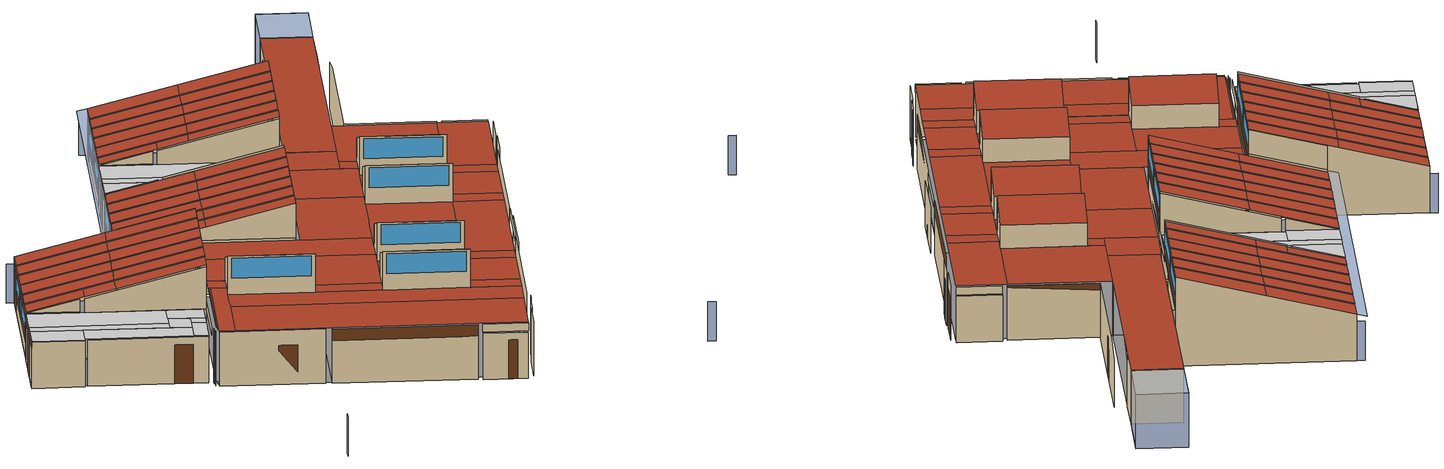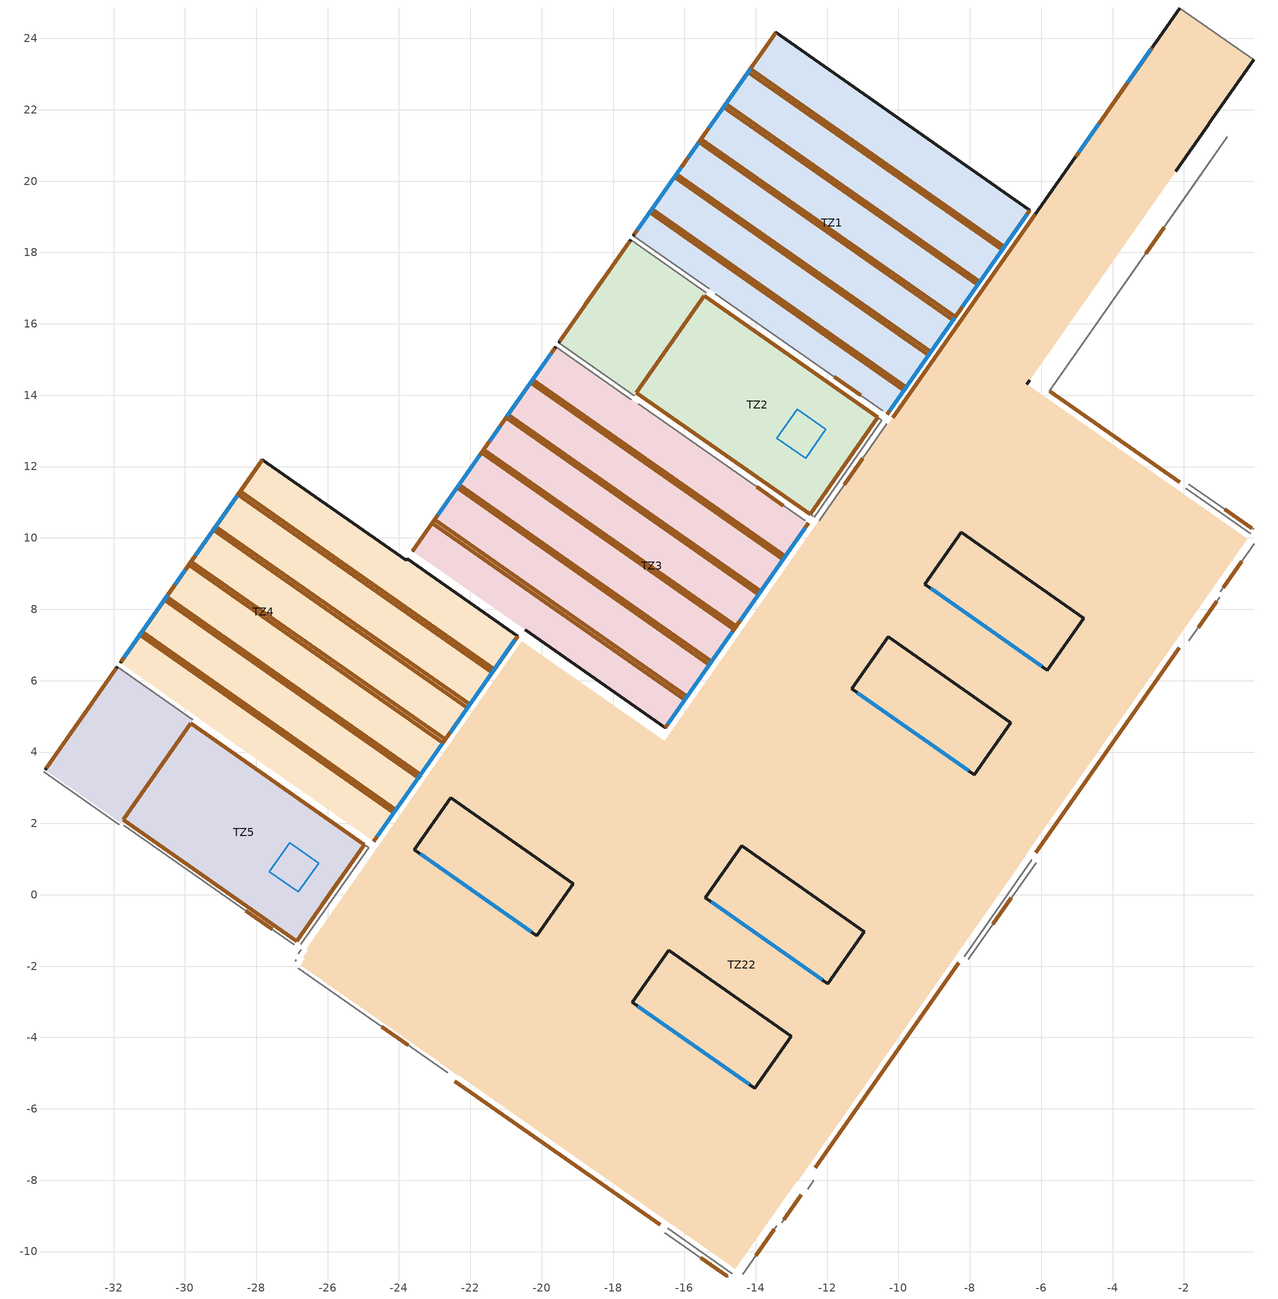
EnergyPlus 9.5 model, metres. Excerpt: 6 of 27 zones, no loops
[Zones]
TZ22
 floor ground (_SOLERA_CLASE): -22.86,-4.7 -26.76,-1.97 -26.63,-1.79 -22.73,-4.52 z0; -22.73,-4.52 -26.68,-1.75 -26.53,-1.54 -22.58,-4.31 z0; -22.58,-4.31 -26.58,-1.51 -20.55,7.1 -16.55,4.3 z0; -22.83,-4.72 -22.86,-4.7 -10.33,13.2 -10.29,13.18 z0; -6.4,14.31 -8.48,15.76 -2.12,24.85 -0.04,23.4 z0; -6.44,1.1 -14.7,6.88 -8.48,15.76 -0.22,9.98 z0; -12.84,-8.05 -12.86,-8.03 -6.45,1.11 -6.43,1.1 z0; -14.57,-10.48 -22.33,-5.05 -14.21,6.54 -6.45,1.11 z0; -22.33,-5.07 -22.83,-4.72 -14.7,6.88 -14.21,6.54 z0
 wall outside (_FACHADA): -1.3,21.6 -0.04,23.4 / -2.12,24.85 -6.16,19.07 z0:2.82
 wall outside (_TABIQUE_INTERIOR_CA_485): -6.4,14.31 -6.33,14.42 z0:2.82; -2.23,20.28,2.82 -1.3,21.6,2.41 -1.3,21.6,2.82
 wall outside (_CUBIERTA_INCL_LUCERNARIO): -9.26,8.7 -5.83,6.3 / -11.31,5.77 -7.88,3.37 / -15.41,-0.09 -11.98,-2.49 / -23.56,1.26 -20.13,-1.15 / -17.46,-3.02 -14.03,-5.42 z2.82:4.82; -4.81,7.75 -8.24,10.16 / -6.86,4.83 -10.29,7.23 / -10.96,-1.03 -14.39,1.37 / -19.11,0.31 -22.54,2.71 / -13.01,-3.96 -16.44,-1.56 z2.82:4.03; -8.24,10.16,2.82 -9.26,8.7,2.82 -9.26,8.7,4.82 -8.24,10.16,4.03; -5.83,6.3,2.82 -4.81,7.75,2.82 -4.81,7.75,4.03 -5.83,6.3,4.82; -10.29,7.23,2.82 -11.31,5.77,2.82 -11.31,5.77,4.82 -10.29,7.23,4.03; -7.88,3.37,2.82 -6.86,4.83,2.82 -6.86,4.83,4.03 -7.88,3.37,4.82; -14.39,1.37,2.82 -15.41,-0.09,2.82 -15.41,-0.09,4.82 -14.39,1.37,4.03; -11.98,-2.49,2.82 -10.96,-1.03,2.82 -10.96,-1.03,4.03 -11.98,-2.49,4.82; -22.54,2.71,2.82 -23.56,1.26,2.82 -23.56,1.26,4.82 -22.54,2.71,4.03; -20.13,-1.15,2.82 -19.11,0.31,2.82 -19.11,0.31,4.03 -20.13,-1.15,4.82; -16.44,-1.56,2.82 -17.46,-3.02,2.82 -17.46,-3.02,4.82 -16.44,-1.56,4.03; -14.03,-5.42,2.82 -13.01,-3.96,2.82 -13.01,-3.96,4.03 -14.03,-5.42,4.82
 wall to TZ23 (_TABIQUE_INTERIOR_CA_125_Rev): -0.13,10.12 -1.95,11.39 z2.41:2.82
 wall to TZ24 (_TABIQUE_INTERIOR_CA_125_Rev): -8.16,-1.73 -6.26,0.98 z2.41:2.82
 wall to TZ25 (_TABIQUE_INTERIOR_CA_125_Rev): -16.47,-9.35 -14.67,-10.62 z2.41:2.82
 wall to TZ26 (_TABIQUE_INTERIOR_CA_125_Rev): -24.85,1.32 -26.75,-1.39 z2.41:2.82
 wall to TZ27 (_TABIQUE_INTERIOR_CA_125_Rev): -10.46,13.29 -12.36,10.58 z2.41:2.82
 wall to TZ17 (_TABIQUE_INTERIOR_AULAS_Rev): -0.98,8.49 -0.03,9.84 z0:2.82
 wall to TZ14 (_TABIQUE_INTERIOR_CA_125_Rev): -8.04,-1.81 -6.15,0.9 z0:2.41
 wall to TZ9 (_TABIQUE_INTERIOR_CA_125_Rev): -16.55,-9.47 -14.78,-10.71 z0:2.41
 wall to TZ8 (_TABIQUE_INTERIOR_AULAS_Rev): -22.43,-5.22 -16.68,-9.25 z0:2.82
 wall to TZ7 (_TABIQUE_INTERIOR_DEPOSITOS_Rev): -26.82,-2.06 -22.64,-4.99 z0:2.82
 wall to TZ6 (_TABIQUE_INTERIOR_CA_125_Rev): -26.87,-1.83 -26.9,-1.87 / -26.74,-1.54 -26.82,-1.65 z0:2.82
 wall to TZ11 (_TABIQUE_INTERIOR_AULAS_Rev): -14.36,-10.63 -13.41,-9.27 z0:2.82
 wall to TZ12 (_TABIQUE_INTERIOR_BANO_CA_Rev): -12.55,-8.25 -12.37,-8 / -13.28,-9.19 -12.73,-8.41 z0:2.82
 wall to TZ5 (_TABIQUE_INTERIOR_CA_125_Rev): -24.97,1.4 -26.87,-1.31 z0:2.41
 wall to TZ13 (_TABIQUE_INTERIOR_AULAS_Rev): -12.34,-7.66 -8.31,-1.91 z0:2.82
 wall to TZ4 (_TABIQUE_INTERIOR_AULAS_Rev): -20.7,7.21 -24.7,1.5 z0:2.82
 wall to TZ3 (_TABIQUE_INTERIOR_AULAS_Rev): -12.52,10.42 -16.54,4.68 z0:2.82
 wall to TZ3 (_FACHADA_Rev): -16.54,4.68 -20.37,7.36 z0:2.82
 wall to TZ15 (_TABIQUE_INTERIOR_AULAS_Rev): -6.15,1.18 -2.12,6.93 z0:2.82
 wall to TZ20 (_TABIQUE_INTERIOR_CA_125_Rev): -0.05,10.24 -1.86,11.51 z0:2.41
 wall to TZ21 (_TABIQUE_INTERIOR_CA_485_Rev): -5.77,14.12,0 -0.78,21.24,0 -0.78,21.24,2.41 -1.71,19.91,2.82 -5.77,14.12,2.82
 wall to TZ21 (_TABIQUE_INTERIOR_AULAS_Rev): -2.11,11.56 -5.77,14.12 z0:2.82
 wall to TZ16 (_TABIQUE_INTERIOR_BANO_CA_Rev): -1.86,7.11 -1,8.34 z0:2.82
 wall adiabatic (_TABIQUE_INTERIOR_DEPOSITOS): -0.04,23.4 -2.12,24.85 z0:2.82
 wall to TZ1 (_TABIQUE_INTERIOR_AULAS): -6.16,19.07 -10.16,13.36 z0:2.82
 wall to TZ2 (_TABIQUE_INTERIOR_CA_125): -10.33,13.2 -12.22,10.49 z0:2.41
 window (1002): -2.93,23.7 -3.58,22.76 z1.17:1.98; -4.39,21.6 -4.95,20.8 z1.26:1.89
 window (1003): -9.1,8.59 -5.98,6.41 / -11.15,5.66 -8.03,3.48 / -15.25,-0.2 -12.14,-2.38 / -23.41,1.15 -20.29,-1.04 / -17.31,-3.13 -14.19,-5.31 z3.68:4.71
 door inside (_PUERTAS_INTERIORES_Rev): -0.9,8.6 -0.38,9.34 / -7.36,-0.83 -6.84,-0.09 / -15.54,-10.18 -14.8,-10.69 / -24.49,-3.7 -23.74,-4.22 / -14,-10.12 -13.49,-9.38 / -13.22,-9.1 -12.73,-8.41 / -25.64,0.44 -26.16,-0.3 / -0.1,10.28 -0.85,10.8 / -3.08,17.96 -2.56,18.71 / -1.6,7.49 -1.08,8.23 z0:2.03
 door inside (_TABIQUE_INTERIOR_AULAS_MUEBLE_Rev): -22.43,-5.23 -16.68,-9.25 / -12.34,-7.66 -8.31,-1.91 / -20.71,7.21 -24.7,1.5 / -12.53,10.41 -16.54,4.68 / -6.15,1.18 -2.13,6.93 z2.22:2.82; -2.12,11.56 -5.77,14.11 z2.24:2.82
 door (_VIGA_PARTE_BAJA_AULAS): -2.89,23.74 -5.03,20.69 z2.04:2.26
 door (_PUERTAS_EXTERIORES): -3.62,22.71 -4.31,21.72 z0:2.03
 door inside (_TABIQUE_INTERIOR_AULAS_MUEBLE): -6.16,19.07 -10.16,13.37 z2.22:2.82
 door inside (_PUERTAS_INTERIORES): -11,12.24 -11.52,11.5 z0:2.03
 roof outside (_CUBIERTA_PLANA): -20.13,-1.15 -17.46,-3.02 -16.95,-2.29 -19.62,-0.42 z2.82; -14.03,-5.42 -12,-6.84 -11.49,-6.11 -13.52,-4.69 z2.82; -26.13,-2.41 -22.33,-5.07 -22.33,-5.05 -26.12,-2.4 z2.82; -26.12,-2.4 -14.57,-10.48 -12.86,-8.03 -24.41,0.05 z2.82; -24.41,0.05 -12.84,-8.05 -12,-6.84 -23.56,1.26 z2.82; -26.58,-1.51 -26.53,-1.54 -23.73,2.46 -23.78,2.49 z2.82; -26.68,-1.75 -26.63,-1.79 -23.68,2.42 -23.73,2.46 z2.82; -26.76,-1.97 -26.13,-2.41 -23.05,1.99 -23.68,2.42 z2.82; -11.98,-2.49 -9.95,-3.91 -9.43,-3.19 -11.47,-1.76 z2.82; -16.44,-1.56 -13.01,-3.96 -11.98,-2.49 -15.41,-0.09 z2.82; -13.52,-4.69 -11.49,-6.11 -9.95,-3.91 -11.98,-2.49 z2.82; -23.78,2.49 -23.05,1.99 -22.54,2.71 -23.27,3.22 z2.82; -23.27,3.22 -19.11,0.31 -17.57,2.51 -21.73,5.42 z2.82; -19.62,-0.42 -16.95,-2.29 -14.9,0.64 -17.57,2.51 z2.82; -7.88,3.37 -5.85,1.95 -5.34,2.68 -7.37,4.1 z2.82; -14.39,1.37 -10.96,-1.03 -7.88,3.37 -11.31,5.77 z2.82; -11.47,-1.76 -9.44,-3.18 -5.85,1.95 -7.88,3.37 z2.82; -16.55,4.3 -13.72,2.32 -10.8,6.5 -13.63,8.48 z2.82; -21.73,5.42 -14.9,0.64 -13.72,2.32 -20.55,7.1 z2.82; -5.83,6.3 -3.8,4.88 -3.29,5.61 -5.32,7.03 z2.82; -10.29,7.23 -6.86,4.83 -5.83,6.3 -9.26,8.7 z2.82; -7.37,4.1 -5.34,2.68 -3.8,4.88 -5.83,6.3 z2.82; -13.63,8.48 -10.8,6.5 -8.75,9.43 -11.58,11.41 z2.82; -9.47,9.93 -8.75,9.43 -8.24,10.16 -8.96,10.66 z2.82; -8.96,10.66 -4.81,7.75 -2.25,11.4 -6.4,14.31 z2.82; -5.32,7.03 -3.29,5.61 -0.22,9.98 -2.25,11.4 z2.82; -10.29,13.18 -8.22,11.72 -0.04,23.4 -2.12,24.85 z2.82; -11.58,11.41 -9.47,9.93 -8.22,11.72 -10.33,13.2 z2.82
 roof outside (_CUBIERTA_INCL_LUCERNARIO): -4.81,7.75,4.03 -8.24,10.16,4.03 -9.26,8.7,4.82 -5.83,6.3,4.82; -6.86,4.83,4.03 -10.29,7.23,4.03 -11.31,5.77,4.82 -7.88,3.37,4.82; -10.96,-1.03,4.03 -14.39,1.37,4.03 -15.41,-0.09,4.82 -11.98,-2.49,4.82; -19.11,0.31,4.03 -22.54,2.71,4.03 -23.56,1.26,4.82 -20.13,-1.15,4.82; -13.01,-3.96,4.03 -16.44,-1.56,4.03 -17.46,-3.02,4.82 -14.03,-5.42,4.82
TZ5
 floor ground (_SOLERA_BANOS): -31.74,2.1 -33.85,3.59 -32.91,4.94 -30.79,3.46 z0; -31.8,2.02 -33.92,3.5 -33.85,3.59 -31.74,2.1 z0; -29.84,4.81 -31.96,6.3 -31.89,6.38 -29.78,4.9 z0; -30.79,3.46 -32.91,4.94 -31.96,6.3 -29.84,4.81 z0; -26.87,-1.31 -31.74,2.1 -29.84,4.81 -24.97,1.4 z0
 wall outside (_FACHADA): -31.89,6.38 -33.92,3.5 z0:2.41
 wall to TZ6 (_TABIQUE_INTERIOR_AULAS_Rev): -31.71,1.94 -26.93,-1.4 z0:2.41
 wall to TZ6 (_TABIQUE_INTERIOR_BANO_Rev): -33.95,3.44 -31.84,1.96 z0:2.41
 wall to TZ4 (_TABIQUE_INTERIOR_BANO): -29.78,4.9 -31.89,6.38 z0:2.41
 wall to TZ4 (_TABIQUE_INTERIOR_AULAS): -24.97,1.4 -29.65,4.68 z0:2.41
 door inside (_PUERTAS_INTERIORES_Rev): -28.29,-0.45 -27.55,-0.97 z0:2.03
 door inside (_SOLERA_CLASE): -26.87,-1.3 -31.73,2.1 -29.84,4.81 -24.97,1.4 z0
 door (_VIGA_PARTE_BAJA_AULAS): -31.92,6.34 -33.89,3.54 z2.04:2.41
 door (_PUERTAS_EXTERIORES): -32.59,5.39 -33.17,4.57 z0:2.03
 door inside (_PUERTAS_INTERIORES): -25.58,1.84 -26.33,2.36 z0:2.03
 ceiling to TZ26 (_FALSO_TECHO_BANOS_Rev): -33.22,4.49 -27.71,0.63 -27.39,1.08 -32.91,4.94 z2.41; -31.74,2.1 -27.44,-0.91 -26.81,0 -31.1,3.01 z2.41; -33.92,3.5 -31.8,2.02 -31.1,3.01 -33.22,4.49 z2.41; -27.44,-0.91 -26.87,-1.31 -25.92,0.05 -26.49,0.45 z2.41; -26.49,0.45 -25.92,0.05 -25.6,0.5 -26.17,0.9 z2.41; -27.08,1.53 -25.6,0.5 -24.97,1.4 -26.44,2.44 z2.41; -31.96,6.3 -29.84,4.81 -29.78,4.9 -31.89,6.38 z2.41; -32.91,4.94 -27.39,1.08 -26.44,2.44 -31.96,6.3 z2.41; -27.71,0.63 -26.81,0 -26.17,0.9 -27.08,1.53 z2.41
 skylight inside (1001): -27.63,0.64 -26.82,0.08 -26.25,0.89 -27.06,1.45 z2.41
TZ4
 floor ground (_SOLERA_CLASE): -27.79,3.66 -29.52,4.87 -29.51,4.88 -27.79,3.68 z0; -27.79,3.68 -31.82,6.5 -27.83,12.2 -23.8,9.37 z0; -24.7,1.5 -27.79,3.66 -23.77,9.42 -20.67,7.25 z0
 wall outside (_FACHADA): -24.7,1.5 -20.67,7.25 z2.82:4.61; -23.77,9.42 -23.8,9.37 z0:3.66; -27.83,12.2 -31.82,6.5 z0:2.41; -20.67,7.25,3.37 -23.77,9.42,2.41 -23.77,9.42,3.66 -20.67,7.25,4.61; -23.8,9.37,0 -27.83,12.2,0 -27.83,12.2,2.41 -23.8,9.37,3.66
 wall to TZ26 (_TABIQUE_INTERIOR_BANO_Rev): -31.89,6.38,2.41 -29.78,4.9,2.41 -29.78,4.9,3.06
 wall to TZ26 (_TABIQUE_INTERIOR_AULAS_Rev): -29.65,4.68,2.41 -24.85,1.32,2.41 -24.85,1.32,4.61 -29.65,4.68,3.12
 wall to TZ3 (_FACHADA): -20.67,7.25,0 -23.77,9.42,0 -23.77,9.42,2.41 -20.67,7.25,3.37
 window (1002): -22.57,4.54 -20.75,7.14 / -24.6,1.64 -22.78,4.24 z3.49:4.3; -30.47,8.41 -31.71,6.65 / -28.54,11.18 -29.71,9.51 z1.17:1.98; -29.99,9.11 -30.28,8.69 z1.26:1.89
 door (_PARTE_ALTA_MUEBLE_AULAS): -24.7,1.5 -20.68,7.25 z2.82:3.03; -24.7,1.5 -20.68,7.25 z3.04:3.43
 door (_VIGA_PARTE_ALTA_AULAS): -24.7,1.5 -20.68,7.25 z4.36:4.61
 door (_VIGA_PARTE_ALTA_INTERMEDIA_AULAS): -22.75,4.29 -22.6,4.49 z3.44:4.35
 door (_VIGA_PARTE_BAJA_AULAS): -27.83,12.19 -31.79,6.54 z2.04:2.41
 door (_PARTICIONES_MADERA_VENT_BAJA): -31.75,6.6 -31.79,6.54 / -30.37,8.57 -30.44,8.46 / -29.74,9.46 -29.91,9.22 / -28.43,11.34 -28.5,11.23 z1.12:2.03
 door (_FACHADA_BAJA_AULAS_LADRILLO): -28.43,11.34 -31.79,6.54 z0.79:1.11
 door (_PUERTAS_EXTERIORES): -27.9,12.08 -28.42,11.34 z0:2.03
 door (_CUBIERTA_INCL_AULAS_VIGA): -28.45,11.3,2.41 -28.51,11.21,2.41 -21.39,6.23,4.61 -21.33,6.32,4.61; -29.14,10.32,2.41 -29.2,10.23,2.41 -22.08,5.25,4.61 -22.02,5.34,4.61; -29.82,9.34,2.41 -29.89,9.25,2.41 -22.77,4.26,4.61 -22.71,4.35,4.61; -30.51,8.35,2.41 -30.58,8.26,2.41 -23.46,3.28,4.61 -23.39,3.37,4.61; -31.2,7.37,2.41 -31.26,7.28,2.41 -24.15,2.3,4.61 -24.08,2.39,4.61
 roof outside (_CUBIERTA_INCL_AULAS): -28.51,11.21,2.41 -29.14,10.32,2.41 -25.58,7.83,3.51 -24.95,8.72,3.51; -29.2,10.23,2.41 -29.82,9.34,2.41 -26.26,6.85,3.51 -25.64,7.74,3.51; -29.89,9.25,2.41 -30.51,8.36,2.41 -26.95,5.86,3.51 -26.33,6.75,3.51; -30.58,8.26,2.41 -31.2,7.37,2.41 -27.64,4.88,3.51 -27.02,5.77,3.51; -31.27,7.28,2.41 -31.82,6.5,2.41 -29.51,4.88,3.12 -28.96,5.67,3.12; -28.96,5.67,3.12 -29.52,4.87,3.12 -28.26,3.99,3.51 -27.71,4.79,3.51; -27.83,12.2,2.41 -28.45,11.31,2.41 -24.89,8.81,3.51 -24.26,9.7,3.51; -27.02,5.77,3.51 -27.64,4.88,3.51 -24.08,2.39,4.61 -23.46,3.28,4.61; -26.33,6.75,3.51 -26.95,5.86,3.51 -23.39,3.37,4.61 -22.77,4.26,4.61; -25.64,7.74,3.51 -26.26,6.85,3.51 -22.7,4.35,4.61 -22.08,5.24,4.61; -24.95,8.72,3.51 -25.58,7.83,3.51 -22.02,5.34,4.61 -21.39,6.23,4.61; -23.77,9.42,3.66 -23.8,9.37,3.66 -20.7,7.21,4.61 -20.67,7.25,4.61; -24.26,9.7,3.51 -24.89,8.81,3.51 -21.33,6.32,4.61 -20.7,7.21,4.61; -27.71,4.79,3.51 -28.26,3.99,3.51 -24.7,1.5,4.61 -24.14,2.29,4.61; -28.45,11.31,2.41 -28.51,11.21,2.41 -21.39,6.23,4.61 -21.33,6.32,4.61; -29.14,10.32,2.41 -29.2,10.23,2.41 -22.08,5.24,4.61 -22.02,5.34,4.61; -29.82,9.34,2.41 -29.89,9.25,2.41 -22.77,4.26,4.61 -22.7,4.35,4.61; -30.51,8.36,2.41 -30.58,8.26,2.41 -23.46,3.28,4.61 -23.39,3.37,4.61; -31.2,7.37,2.41 -31.27,7.28,2.41 -24.15,2.29,4.61 -24.08,2.39,4.61
TZ2
 floor ground (_SOLERA_BANOS): -17.35,14.08 -19.46,15.56 -18.52,16.91 -16.4,15.43 z0; -17.41,13.99 -19.53,15.47 -19.46,15.56 -17.35,14.08 z0; -15.45,16.79 -17.57,18.27 -17.51,18.36 -15.39,16.87 z0; -16.4,15.43 -18.52,16.91 -17.57,18.27 -15.45,16.79 z0; -12.48,10.67 -17.35,14.08 -15.45,16.79 -10.58,13.38 z0
 wall outside (_FACHADA): -17.51,18.36 -19.53,15.47 z0:2.41
 wall to TZ3 (_TABIQUE_INTERIOR_AULAS_Rev): -17.29,13.75 -12.61,10.48 z0:2.41
 wall to TZ3 (_TABIQUE_INTERIOR_BANO_Rev): -19.61,15.36 -17.49,13.88 z0:2.41
 wall to TZ1 (_TABIQUE_INTERIOR_BANO): -15.31,16.99 -17.43,18.47 z0:2.41
 wall to TZ1 (_TABIQUE_INTERIOR_AULAS): -10.45,13.56 -15.13,16.84 z0:2.41
 door inside (_PUERTAS_INTERIORES_Rev): -13.97,11.43 -13.23,10.91 / -11.06,14 -11.81,14.52 z0:2.03
 door inside (_SOLERA_CLASE): -12.48,10.67 -17.34,14.08 -15.45,16.78 -10.58,13.38 z0
 door (_VIGA_PARTE_BAJA_AULAS): -17.53,18.32 -19.5,15.51 z2.04:2.41
 door (_PUERTAS_EXTERIORES): -18.26,17.28 -18.78,16.54 z0:2.03
 ceiling to TZ27 (_FALSO_TECHO_BANOS_Rev): -18.8,16.51 -13.49,12.79 -13.17,13.24 -18.49,16.96 z2.41; -17.35,14.08 -13.25,11.21 -12.59,12.15 -16.68,15.02 z2.41; -19.53,15.47 -17.41,13.99 -16.68,15.02 -18.8,16.51 z2.41; -13.25,11.21 -12.48,10.67 -11.5,12.07 -12.27,12.61 z2.41; -12.27,12.61 -11.5,12.07 -11.18,12.52 -11.95,13.06 z2.41; -12.86,13.69 -11.18,12.52 -10.58,13.38 -12.25,14.55 z2.41; -17.57,18.27 -15.45,16.79 -15.39,16.87 -17.51,18.36 z2.41; -18.49,16.96 -13.17,13.24 -12.25,14.55 -17.57,18.27 z2.41; -13.49,12.79 -12.59,12.15 -11.95,13.06 -12.86,13.69 z2.41
 skylight inside (1001): -13.41,12.8 -12.6,12.23 -12.03,13.04 -12.84,13.61 z2.41
TZ1
 floor ground (_SOLERA_CLASE): -10.31,13.47 -15.13,16.84 -15.12,16.85 -10.3,13.48 z0; -10.3,13.48 -17.43,18.47 -13.44,24.17 -6.31,19.18 z0
 wall outside (_FACHADA): -10.31,13.47 -6.31,19.18 z2.82:4.61; -13.44,24.17 -17.43,18.47 z0:2.41; -6.31,19.18,0 -13.44,24.17,0 -13.44,24.17,2.41 -6.31,19.18,4.61
 wall to TZ27 (_TABIQUE_INTERIOR_BANO_Rev): -17.51,18.36,2.41 -15.39,16.87,2.41 -15.39,16.87,3.06
 wall to TZ27 (_TABIQUE_INTERIOR_AULAS_Rev): -15.26,16.65,2.41 -10.46,13.29,2.41 -10.46,13.29,4.61 -15.26,16.65,3.12
 window (1002): -8.21,16.47 -6.39,19.07 / -10.24,13.57 -8.43,16.16 z3.49:4.3; -16.09,20.38 -17.32,18.62 / -14.15,23.15 -15.32,21.48 z1.17:1.98; -15.6,21.08 -15.89,20.66 z1.26:1.89
 door (_VIGA_PARTE_ALTA_AULAS): -10.31,13.47 -6.32,19.18 z4.36:4.61
 door (_PARTE_ALTA_MUEBLE_AULAS): -10.31,13.47 -6.32,19.18 z3.04:3.43; -10.31,13.47 -6.32,19.18 z2.82:3.03
 door (_VIGA_PARTE_ALTA_INTERMEDIA_AULAS): -8.39,16.21 -8.24,16.42 z3.44:4.35
 door (_FACHADA_BAJA_AULAS_LADRILLO): -14.04,23.31 -17.4,18.51 z0.79:1.11
 door (_VIGA_PARTE_BAJA_AULAS): -13.44,24.16 -17.4,18.51 z2.04:2.41
 door (_PARTICIONES_MADERA_VENT_BAJA): -17.36,18.57 -17.4,18.51 / -15.98,20.54 -16.05,20.43 / -15.35,21.43 -15.52,21.2 / -14.04,23.31 -14.11,23.2 z1.12:2.03
 door (_PUERTAS_EXTERIORES): -13.52,24.05 -14.04,23.31 z0:2.03
 door (_CUBIERTA_INCL_AULAS_VIGA): -14.15,23.15,2.41 -14.21,23.06,2.41 -7.09,18.07,4.61 -7.03,18.16,4.61; -14.84,22.16,2.41 -14.9,22.07,2.41 -7.78,17.09,4.61 -7.72,17.18,4.61; -15.53,21.18,2.41 -15.59,21.09,2.41 -8.47,16.11,4.61 -8.41,16.2,4.61; -16.21,20.2,2.41 -16.28,20.11,2.41 -9.16,15.12,4.61 -9.1,15.21,4.61; -16.9,19.21,2.41 -16.96,19.12,2.41 -9.85,14.14,4.61 -9.78,14.23,4.61
 roof outside (_CUBIERTA_INCL_AULAS): -14.21,23.06,2.41 -14.84,22.17,2.41 -11.28,19.67,3.51 -10.65,20.56,3.51; -14.9,22.07,2.41 -15.53,21.18,2.41 -11.97,18.69,3.51 -11.34,19.58,3.51; -15.59,21.09,2.41 -16.21,20.2,2.41 -12.65,17.71,3.51 -12.03,18.6,3.51; -16.28,20.11,2.41 -16.9,19.22,2.41 -13.34,16.72,3.51 -12.72,17.61,3.51; -16.97,19.12,2.41 -17.43,18.47,2.41 -15.12,16.85,3.12 -14.66,17.51,3.12; -14.66,17.51,3.12 -15.13,16.84,3.12 -13.87,15.96,3.51 -13.41,16.63,3.51; -13.44,24.17,2.41 -14.15,23.15,2.41 -10.59,20.65,3.51 -9.88,21.67,3.51; -12.72,17.61,3.51 -13.34,16.72,3.51 -9.78,14.23,4.61 -9.16,15.12,4.61; -12.03,18.6,3.51 -12.65,17.71,3.51 -9.09,15.21,4.61 -8.47,16.1,4.61; -11.34,19.58,3.51 -11.97,18.69,3.51 -8.41,16.2,4.61 -7.78,17.09,4.61; -10.65,20.56,3.51 -11.28,19.67,3.51 -7.72,17.18,4.61 -7.09,18.07,4.61; -9.88,21.67,3.51 -10.59,20.65,3.51 -7.03,18.16,4.61 -6.32,19.18,4.61; -13.41,16.63,3.51 -13.87,15.96,3.51 -10.31,13.47,4.61 -9.85,14.14,4.61; -14.15,23.15,2.41 -14.21,23.06,2.41 -7.09,18.07,4.61 -7.03,18.16,4.61; -14.84,22.17,2.41 -14.9,22.07,2.41 -7.78,17.09,4.61 -7.72,17.18,4.61; -15.53,21.18,2.41 -15.59,21.09,2.41 -8.47,16.1,4.61 -8.41,16.2,4.61; -16.21,20.2,2.41 -16.28,20.11,2.41 -9.16,15.12,4.61 -9.09,15.21,4.61; -16.9,19.22,2.41 -16.97,19.12,2.41 -9.85,14.14,4.61 -9.78,14.23,4.61
TZ3
 floor ground (_SOLERA_CLASE): -21.31,8.02 -23.61,9.63 -19.61,15.36 -17.3,13.74 z0; -16.54,4.68 -21.31,8.02 -17.29,13.75 -12.52,10.42 z0
 wall outside (_FACHADA): -16.54,4.68 -12.52,10.42 z2.82:4.6; -19.61,15.36 -23.61,9.63 z0:2.41; -20.46,7.43,2.82 -16.54,4.68,2.82 -16.54,4.68,4.6 -20.46,7.43,3.38
 wall to TZ27 (_TABIQUE_INTERIOR_BANO_Rev): -17.41,13.99,2.41 -19.53,15.47,2.41 -17.41,13.99,3.06
 wall to TZ27 (_TABIQUE_INTERIOR_AULAS_Rev): -12.39,10.61,2.41 -17.16,13.94,2.41 -17.16,13.94,3.12 -12.39,10.61,4.6
 window (1002): -14.44,7.68 -12.62,10.28 / -16.47,4.78 -14.65,7.38 z3.48:4.28; -21.74,12.31 -22.91,10.64 / -19.73,15.17 -20.97,13.41 z1.17:1.98; -21.16,13.13 -21.46,12.71 z1.26:1.89
 door (_PARTE_ALTA_MUEBLE_AULAS): -16.54,4.68 -12.53,10.41 z2.82:3.02; -16.54,4.68 -12.53,10.41 z3.02:3.42
 door (_VIGA_PARTE_ALTA_AULAS): -16.54,4.68 -12.53,10.41 z4.34:4.59
 door (_VIGA_PARTE_ALTA_INTERMEDIA_AULAS): -14.62,7.42 -14.47,7.63 z3.42:4.34
 door (_FACHADA_BAJA_AULAS_LADRILLO): -19.63,15.32 -23.02,10.48 z0.79:1.11
 door (_PARTICIONES_MADERA_VENT_BAJA): -19.63,15.32 -19.7,15.22 / -22.95,10.59 -23.02,10.48 / -21.54,12.6 -21.7,12.36 / -21.01,13.36 -21.08,13.25 z1.12:2.03
 door (_VIGA_PARTE_BAJA_AULAS): -19.63,15.32 -23.61,9.64 z2.04:2.41
 door (_PUERTAS_EXTERIORES): -23.02,10.48 -23.54,9.74 z0:2.03
 door (_CUBIERTA_INCL_AULAS_VIGA): -20.24,14.44,2.41 -20.31,14.35,2.41 -13.24,9.4,4.6 -13.18,9.49,4.6; -20.93,13.46,2.41 -21,13.37,2.41 -13.93,8.42,4.6 -13.86,8.51,4.6; -21.62,12.47,2.41 -21.68,12.38,2.41 -14.62,7.44,4.6 -14.55,7.52,4.6; -22.31,11.49,2.41 -22.37,11.4,2.41 -15.3,6.45,4.6 -15.24,6.54,4.6; -23,10.51,2.41 -23.06,10.42,2.41 -15.99,5.47,4.6 -15.93,5.56,4.6
 roof outside (_CUBIERTA_INCL_AULAS): -20.31,14.35,2.41 -20.93,13.46,2.41 -17.4,10.98,3.5 -16.77,11.87,3.5; -21,13.37,2.41 -21.62,12.48,2.41 -18.09,10,3.5 -17.46,10.89,3.5; -21.69,12.38,2.41 -22.31,11.49,2.41 -18.77,9.02,3.5 -18.15,9.91,3.5; -22.37,11.4,2.41 -23,10.51,2.41 -19.46,8.03,3.5 -18.84,8.93,3.5; -23.06,10.42,2.41 -23.61,9.63,2.41 -20.08,7.16,3.5 -19.53,7.94,3.5; -17.29,13.75,3.12 -17.3,13.74,3.12 -16.07,12.88,3.5 -16.06,12.89,3.5; -19.61,15.36,2.41 -20.25,14.44,2.41 -16.71,11.97,3.5 -16.07,12.88,3.5; -18.84,8.93,3.5 -19.46,8.03,3.5 -15.93,5.56,4.6 -15.3,6.45,4.6; -18.15,9.91,3.5 -18.77,9.02,3.5 -15.24,6.54,4.6 -14.62,7.43,4.6; -17.46,10.89,3.5 -18.09,10,3.5 -14.55,7.52,4.6 -13.93,8.42,4.6; -16.77,11.87,3.5 -17.4,10.98,3.5 -13.86,8.51,4.6 -13.24,9.4,4.6; -16.06,12.89,3.5 -16.71,11.97,3.5 -13.17,9.49,4.6 -12.53,10.42,4.6; -19.53,7.94,3.5 -20.08,7.16,3.5 -16.54,4.68,4.6 -15.99,5.47,4.6; -20.25,14.44,2.41 -20.31,14.35,2.41 -13.24,9.4,4.6 -13.17,9.49,4.6; -20.93,13.46,2.41 -21,13.37,2.41 -13.93,8.42,4.6 -13.86,8.51,4.6; -21.62,12.48,2.41 -21.69,12.38,2.41 -14.62,7.43,4.6 -14.55,7.52,4.6; -22.31,11.49,2.41 -22.37,11.4,2.41 -15.3,6.45,4.6 -15.24,6.54,4.6; -23,10.51,2.41 -23.06,10.42,2.41 -15.99,5.47,4.6 -15.93,5.56,4.6
shading: -2.08,24.9 -0.01,23.45 / -0.01,23.45 1.71,25.9 / 1.71,25.9 -0.36,27.36 / -0.36,27.36 -2.08,24.9 z0:2.82; -13.44,24.16 -13.77,24.39 / -27.83,12.2 -28.15,12.42 / -27.61,-12.7 -27.38,-12.38 / -4.86,-12.83 -5.19,-12.61 z0:2.04; -2.08,24.9 -0.01,23.45 1.71,25.9 -0.36,27.36 z2.82; -0.01,23.45 -2.08,24.9 -0.36,27.36 1.71,25.9 z0; -13.86,24.46,2.29 -24.11,9.81,2.29 -23.7,9.52,2.42 -13.44,24.17,2.42; -24.11,9.81,2.28 -13.85,24.46,2.28 -13.44,24.17,2.41 -23.7,9.52,2.41
[Building]
Building: North Axis {deg}=35; Terrain=Suburbs; Loads Convergence Tolerance Value {W}=0.04; Temperature Convergence Tolerance Value {deltaC}=0.4; Solar Distribution=FullExterior; Maximum Number of Warmup Days=50; Minimum Number of Warmup Days=6
[Site:Location]
BILLUND (O1-O1:31-12)  (01-01:31-12): Latitude {deg}=55.74; Longitude {deg}=9.116646; Time Zone {hr}=1; Elevation {m}=57
[SizingPeriod:DesignDay] Day of Month=15; Humidity Condition Type=WetBulb; Barometric Pressure {Pa}=100642.1; Wind Direction {deg}=0; Rain Indicator=No; Snow Indicator=No
Name | Month | Day Type | Maximum Dry-Bulb Temperature {C} | Daily Dry-Bulb Temperature Range {deltaC} | Wetbulb or DewPoint at Maximum Dry-Bulb {C} | Wind Speed {m/s} | Daylight Saving Time Indicator | Solar Model Indicator | Sky Clearness
Summer Design Day in BILLUND (O1-O1:31-12) Jul | 7 | SummerDesignDay | 27.4 | 12.9 | 19 | 0 | Yes | ASHRAEClearSky | 0.98
Summer Design Day in BILLUND (O1-O1:31-12) Aug | 8 | SummerDesignDay | 27.2 | 10.9 | 18.3 | 0 | Yes | ASHRAEClearSky | 0.98
Summer Design Day in BILLUND (O1-O1:31-12) Sep | 9 | SummerDesignDay | 23.2 | 10 | 17 | 0 | Yes | ASHRAEClearSky | 0.98
Winter Design Day in BILLUND (O1-O1:31-12) | 1 | WinterDesignDay | -9 | 0 | -9 | 13.3 | No |  | 0
[Site:GroundTemperature:BuildingSurface]
18.728, 19.885, 20.147, 20.808, 21.149, 22.663, 22.638, 22.496, 21.049, 19.841, 19.443, 18.77
[Site:GroundTemperature:FCfactorMethod]
3.98, 1.38, 0.68, 1.29, 4.79, 8.71, 12.4, 15.07, 15.85, 14.59, 11.57, 7.76
[Site:GroundTemperature:Shallow]
14, 14, 14, 14, 14, 14, 14, 14, 14, 14, 14, 14
[Site:GroundTemperature:Deep]
14, 14, 14, 14, 14, 14, 14, 14, 14, 14, 14, 14
[Site:GroundReflectance]
0.2, 0.2, 0.2, 0.2, 0.2, 0.2, 0.2, 0.2, 0.2, 0.2, 0.2, 0.2
[Site:GroundReflectance:SnowModifier]
2, 2
[Material] Roughness=Rough
Name | Thickness {m} | Conductivity {W/m-K} | Density {kg/m3} | Specific Heat {J/kg-K} | Thermal Absorptance | Solar Absorptance | Visible Absorptance
_CHAPA_GRECADA_INTERIOR_O.OO12 | 0.0012 | 45 | 7800 | 480 | 0.9 | 0.6 | 0.6
_LADRILLO_MACIZO_O.1125 | 0.1125 | 0.85 | 2300 | 1000 | 0.9 | 0.6 | 0.6
_MORTERO_CEMENTO_O.O1 | 0.01 | 1.35 | 1900 | 1000 | 0.9 | 0.6 | 0.6
_AZULEJO_BANOS_O.O15 | 0.015 | 1.3 | 2300 | 850 | 0.9 | 0.6 | 0.6
_CHAPA_METALICA_CON_PIZARRA_O.OO3 | 0.003 | 45.28 | 7824 | 500 | 0.1 | 0.9 | 0.7
_LANA_MINERAL_CUBIERTA_NUEVO_O.3 | 0.3 | 0.035 | 140 | 840 | 0.9 | 0.6 | 0.6
_CARTON_ASFALTICO_O.OOO5 | 0.0005 | 0.23 | 1100 | 1000 | 0.9 | 0.87 | 0.87
_LANA_MINERAL_CUBIERTA_O.2 | 0.2 | 0.038 | 140 | 840 | 0.9 | 0.6 | 0.6
_BARRERA DE VAPOR_O.OOO2 | 0.0002 | 0.33 | 920 | 2200 | 0.9 | 0.7 | 0.7
_FIBROCEMENTO_GRC_O.O15 | 0.015 | 0.4 | 1250 | 1000 | 0.9 | 0.6 | 0.6
_VIGA_MADERA_LAMINADA_O.3 | 0.3 | 0.17 | 650 | 2120 | 0.9 | 0.6 | 0.6
_MORTERO_CEMENTO_O.OO5 | 0.005 | 1.35 | 1900 | 1000 | 0.9 | 0.6 | 0.6
_REVESTIMIENTO_MADERA_O.O28 | 0.028 | 0.12 | 510 | 1380 | 0.9 | 0.6 | 0.6
_PANEL_CONTRACHAPADO_MADERA_O.O12 | 0.012 | 0.15 | 475 | 1600 | 0.9 | 0.7 | 0.7
_LANA_MINERAL_FACHADA_O.15 | 0.15 | 0.038 | 140 | 840 | 0.9 | 0.6 | 0.6
_PANEL_YESO_O.O13 | 0.013 | 0.25 | 900 | 1000 | 0.9 | 0.5 | 0.5
_FIBROCEMENTO_O.OO6 | 0.006 | 0.4 | 1250 | 1000 | 0.9 | 0.6 | 0.6
_FIBROCEMENTO_GRC_O.O12 | 0.012 | 0.4 | 1250 | 1000 | 0.9 | 0.6 | 0.6
_VIGA_MADERA_LAMINADA_O.14 | 0.14 | 0.17 | 650 | 2120 | 0.9 | 0.6 | 0.6
_ARENA_O.1 | 0.1 | 2 | 1950 | 1045 | 0.9 | 0.3 | 0.3
_GRAVA_O.15 | 0.15 | 0.36 | 1840 | 840 | 0.9 | 0.29 | 0.29
_HORMIGON_ARMADO_O.O8 | 0.08 | 2.3 | 2300 | 1000 | 0.9 | 0.6 | 0.6
_TABLERO_MADERA_ABACHI_O.O24 | 0.024 | 0.11 | 275 | 1600 | 0.9 | 0.78 | 0.78
_CONTRACHAPADO_INTERIOR_LIGHT_O.O35 | 0.035 | 0.15 | 560 | 2500 | 0.9 | 0.78 | 0.78
_CARTON_ASFALTICO_O.OO1 | 0.001 | 0.23 | 1100 | 1000 | 0.9 | 0.87 | 0.87
_LANA_MINERAL_CUBIERTA_O.O325 | 0.0325 | 0.038 | 140 | 840 | 0.9 | 0.6 | 0.6
_MORTERO_SUELO_DEPOSITOS_O.O15 | 0.015 | 0.41 | 1200 | 840 | 0.9 | 0.73 | 0.73
_SUELO_GRES_BANOS_O.O1 | 0.01 | 2.4 | 2350 | 1000 | 0.9 | 0.6 | 0.6
_ASFALTO_O.O4 | 0.04 | 0.7 | 2100 | 1000 | 0.9 | 0.85 | 0.9
_LINOLEO_O.OO25 | 0.0025 | 0.17 | 1200 | 1400 | 0.9 | 0.6 | 0.6
_LANA_MINERAL_FACHADA_O.125 | 0.125 | 0.038 | 140 | 840 | 0.9 | 0.6 | 0.6
_REVESTIMIENTO_MADERA_LAMINADA_O.O45 | 0.045 | 0.12 | 510 | 1380 | 0.9 | 0.6 | 0.6
_VIGA_MADERA_LAMINADA_O.O498 | 0.0498 | 0.17 | 650 | 2120 | 0.9 | 0.6 | 0.6
_CONTRACHAPADO_MADERA_HIGH_O.O35 | 0.035 | 0.15 | 700 | 1420 | 0.9 | 0.78 | 0.78
_ALUMINIO_O.OO2 | 0.002 | 230 | 2700 | 880 | 0.3 | 0.3 | 0.3
_PANEL_CONTRACHAPADO_MADERA_O.O16 | 0.016 | 0.15 | 475 | 1600 | 0.9 | 0.7 | 0.7
_BARRERA DE VAPOR_O.OO2 | 0.002 | 0.33 | 920 | 2200 | 0.9 | 0.7 | 0.7
_LADRILLO_MACIZO_O.35 | 0.35 | 0.85 | 2300 | 1000 | 0.9 | 0.6 | 0.6
_REVESTIMIENTO_MADERA_O.OO21 | 0.0021 | 0.12 | 510 | 1380 | 0.9 | 0.6 | 0.6
_LANA_MINERAL_FACHADA_O.O25 | 0.025 | 0.038 | 140 | 840 | 0.9 | 0.6 | 0.6
_REVEST_VERTICAL_MADERA_O.1 | 0.1 | 0.23 | 650 | 1600 | 0.9 | 0.6 | 0.6
_CARTON_O.OOO5 | 0.0005 | 0.04 | 48 | 1381 | 0.9 | 0.6 | 0.6
_CARTON_ASFALTICO_O.OO2 | 0.002 | 0.23 | 1100 | 1000 | 0.9 | 0.87 | 0.87
_LANA_MINERAL_CUBIERTA_O.175 | 0.175 | 0.038 | 140 | 840 | 0.9 | 0.6 | 0.6
_PANEL_CORCHO_O.OO9 | 0.009 | 0.035 | 250 | 1852 | 0.9 | 0.5 | 0.5
Cast Concrete (Dense)_O.1 | 0.1 | 1.4 | 2100 | 840 | 0.9 | 0.6 | 0.6
[Material:NoMass] Roughness=Rough; Thermal Absorptance=0.9; Solar Absorptance=0.7; Visible Absorptance=0.7
Name | Thermal Resistance {m2-K/W}
5_RVAL_6; 15_RVAL_2; 57_RVAL_5 | 0.09
11_RVAL_2; 12_RVAL_2; 15_RVAL_4; 52_RVAL_4; 55_RVAL_2; 56_RVAL_2; 57_RVAL_8 | 0.172
19_RVAL_4; 20_RVAL_2; 37_RVAL_7 | 0.095
[WindowMaterial:SimpleGlazingSystem]
Name | U-Factor {W/m2-K} | Solar Heat Gain Coefficient | Visible Transmittance
Simple 1001 | 5.894 | 0.861 | 0.898
Simple 1002 | 2.803 | 0.584 | 0.504
Simple 1003 | 1.586 | 0.724 | 0.75
[Construction]
_FALSO_TECHO_BANOS_Rev: _CHAPA_GRECADA_INTERIOR_O.OO12
_TABIQUE_INTERIOR_BANO: _LADRILLO_MACIZO_O.1125, _MORTERO_CEMENTO_O.O1, _AZULEJO_BANOS_O.O15
_TABIQUE_INTERIOR_BANO_Rev: _AZULEJO_BANOS_O.O15, _MORTERO_CEMENTO_O.O1, _LADRILLO_MACIZO_O.1125
_CUBIERTA_INCL_AULAS: _CHAPA_METALICA_CON_PIZARRA_O.OO3, _LANA_MINERAL_CUBIERTA_NUEVO_O.3, _CARTON_ASFALTICO_O.OOO5, _LANA_MINERAL_CUBIERTA_O.2, _BARRERA DE VAPOR_O.OOO2, 5_RVAL_6, _FIBROCEMENTO_GRC_O.O15
_CUBIERTA_INCL_AULAS_VIGA: _CHAPA_METALICA_CON_PIZARRA_O.OO3, _LANA_MINERAL_CUBIERTA_NUEVO_O.3, _CARTON_ASFALTICO_O.OOO5, _VIGA_MADERA_LAMINADA_O.3
_TABIQUE_INTERIOR_AULAS; _TABIQUE_INTERIOR_AULAS_Rev: _LADRILLO_MACIZO_O.1125, _MORTERO_CEMENTO_O.OO5, _LADRILLO_MACIZO_O.1125
_TABIQUE_INTERIOR_CA_125: _LADRILLO_MACIZO_O.1125, 11_RVAL_2, _LADRILLO_MACIZO_O.1125
_TABIQUE_INTERIOR_CA_125_Rev: _LADRILLO_MACIZO_O.1125, 12_RVAL_2, _LADRILLO_MACIZO_O.1125
_VIGA_PARTE_ALTA_INTERMEDIA_AULAS: _REVESTIMIENTO_MADERA_O.O28, _PANEL_CONTRACHAPADO_MADERA_O.O12, _LANA_MINERAL_FACHADA_O.15, _BARRERA DE VAPOR_O.OOO2, _PANEL_YESO_O.O13
_VIGA_PARTE_ALTA_AULAS: _FIBROCEMENTO_O.OO6, 15_RVAL_2, _FIBROCEMENTO_GRC_O.O12, 15_RVAL_4, _VIGA_MADERA_LAMINADA_O.14
_TABIQUE_INTERIOR_AULAS_MUEBLE: _LADRILLO_MACIZO_O.1125, _MORTERO_CEMENTO_O.OO5, _LADRILLO_MACIZO_O.1125, 19_RVAL_4, _TABLERO_MADERA_ABACHI_O.O24
_TABIQUE_INTERIOR_AULAS_MUEBLE_Rev: _TABLERO_MADERA_ABACHI_O.O24, 20_RVAL_2, _LADRILLO_MACIZO_O.1125, _MORTERO_CEMENTO_O.OO5, _LADRILLO_MACIZO_O.1125
_TABIQUE_INTERIOR_DEPOSITOS; _TABIQUE_INTERIOR_DEPOSITOS_Rev: _LADRILLO_MACIZO_O.1125
_PUERTAS_INTERIORES; _PUERTAS_INTERIORES_Rev: _CONTRACHAPADO_INTERIOR_LIGHT_O.O35
_CUBIERTA_PLANA: _CARTON_ASFALTICO_O.OO1, _BARRERA DE VAPOR_O.OOO2, _LANA_MINERAL_CUBIERTA_O.2, _LANA_MINERAL_CUBIERTA_O.O325, _CHAPA_GRECADA_INTERIOR_O.OO12
_SOLERA_BANOS: _ARENA_O.1, _GRAVA_O.15, _LANA_MINERAL_FACHADA_O.15, _HORMIGON_ARMADO_O.O8, _MORTERO_SUELO_DEPOSITOS_O.O15, _SUELO_GRES_BANOS_O.O1
_SOLERA_CLASE: _ARENA_O.1, _GRAVA_O.15, _LANA_MINERAL_FACHADA_O.15, _HORMIGON_ARMADO_O.O8, _ASFALTO_O.O4, _LINOLEO_O.OO25
_FACHADA; _FACHADA_Rev: _LADRILLO_MACIZO_O.1125, _LANA_MINERAL_FACHADA_O.125, _LADRILLO_MACIZO_O.1125
_VIGA_PARTE_BAJA_AULAS: _REVESTIMIENTO_MADERA_LAMINADA_O.O45, _VIGA_MADERA_LAMINADA_O.O498, _BARRERA DE VAPOR_O.OOO2, _REVESTIMIENTO_MADERA_LAMINADA_O.O45
_PUERTAS_EXTERIORES: _CONTRACHAPADO_MADERA_HIGH_O.O35
_PARTE_ALTA_MUEBLE_AULAS: _ALUMINIO_O.OO2, _CARTON_ASFALTICO_O.OOO5, _PANEL_CONTRACHAPADO_MADERA_O.O16, _LANA_MINERAL_FACHADA_O.15, _BARRERA DE VAPOR_O.OO2, _PANEL_CONTRACHAPADO_MADERA_O.O16, 37_RVAL_7, _TABLERO_MADERA_ABACHI_O.O24
_FACHADA_BAJA_AULAS_LADRILLO: _LADRILLO_MACIZO_O.35
_PARTICIONES_MADERA_VENT_BAJA: _REVESTIMIENTO_MADERA_O.OO21, _CARTON_ASFALTICO_O.OOO5, _PANEL_CONTRACHAPADO_MADERA_O.O12, _LANA_MINERAL_FACHADA_O.O25, _REVEST_VERTICAL_MADERA_O.1
_TABIQUE_INTERIOR_BANO_CA_Rev: _AZULEJO_BANOS_O.O15, _MORTERO_CEMENTO_O.O1, _LADRILLO_MACIZO_O.1125, 52_RVAL_4, _LADRILLO_MACIZO_O.1125
_TABIQUE_INTERIOR_CA_485: _LADRILLO_MACIZO_O.1125, 55_RVAL_2, _LADRILLO_MACIZO_O.1125
_TABIQUE_INTERIOR_CA_485_Rev: _LADRILLO_MACIZO_O.1125, 56_RVAL_2, _LADRILLO_MACIZO_O.1125
_CUBIERTA_INCL_LUCERNARIO: _CHAPA_METALICA_CON_PIZARRA_O.OO3, _LANA_MINERAL_CUBIERTA_NUEVO_O.3, _CARTON_ASFALTICO_O.OO2, _PANEL_CONTRACHAPADO_MADERA_O.O16, 57_RVAL_5, _CARTON_O.OOO5, _LANA_MINERAL_CUBIERTA_O.175, 57_RVAL_8, _BARRERA DE VAPOR_O.OOO2, _PANEL_CORCHO_O.OO9
Masa interna del proyecto: Cast Concrete (Dense)_O.1
1001: Simple 1001
1002: Simple 1002
1003: Simple 1003
[Zone] Type=1; Multiplier=1; Zone Inside Convection Algorithm=TARP; Part of Total Floor Area=Yes
Name | Volume {m3} | Floor Area {m2}
TZ5; TZ2 | 69.3685 | 28.7836
TZ4 | 213.5144 | 60.767
TZ3 | 211.7402 | 60.4286
TZ22 | 1003.43 | 334.6005
TZ1 | 212.693 | 60.5683
[InternalMass] Construction=Masa interna del proyecto
Name | Zone or ZoneList | Surface Area {m2}
INTERNAL_MASS_TZ1 | TZ1 | 40
INTERNAL_MASS_TZ2 | TZ2 | 1
INTERNAL_MASS_TZ3 | TZ3 | 30
INTERNAL_MASS_TZ4 | TZ4 | 150
INTERNAL_MASS_TZ5 | TZ5 | 1
INTERNAL_MASS_TZ22 | TZ22 | 3000
[ZoneInfiltration:EffectiveLeakageArea] Schedule=On 24/7; Stack Coefficient=0.000435; Wind Coefficient=0.000382
Name | Zone | Effective Air Leakage Area {cm2}
INFILTR_TZ1 | TZ1 | 200
INFILTR_TZ2 | TZ2 | 0.001
INFILTR_TZ3 | TZ3 | 250
INFILTR_TZ4 | TZ4 | 600
INFILTR_TZ5 | TZ5 | 0.001
INFILTR_TZ22 | TZ22 | 2000
[DesignSpecification:OutdoorAir] Outdoor Air Method=Flow/Area; Outdoor Air Flow per Person {m3/s-person}=0.0125; Outdoor Air Flow per Zone Floor Area {m3/s-m2}=0.00083; Outdoor Air Flow Air Changes per Hour {1/hr}=0; Outdoor Air Schedule=On 24/7
Name | Outdoor Air Flow per Zone {m3/s}
TZ1 Design Specification Outdoor Air Object | 0.177244
TZ4 Design Specification Outdoor Air Object | 0.177929
TZ3 Design Specification Outdoor Air Object | 0.17645
TZ5 Design Specification Outdoor Air Object; TZ2 Design Specification Outdoor Air Object | 0.057807
[DesignSpecification:ZoneAirDistribution] Zone Air Distribution Effectiveness in Cooling Mode=1; Zone Air Distribution Effectiveness in Heating Mode=1; Zone Secondary Recirculation Fraction=0
TZ1 Design Specification Zone Air Distribution Object; TZ4 Design Specification Zone Air Distribution Object; TZ3 Design Specification Zone Air Distribution Object; TZ5 Design Specification Zone Air Distribution Object; TZ2 Design Specification Zone Air Distribution Object
[Sizing:Zone] Zone Cooling Design Supply Air Temperature Input Method=SupplyAirTemperature; Zone Cooling Design Supply Air Temperature Difference {deltaC}=10; Zone Heating Design Supply Air Temperature Input Method=SupplyAirTemperature; Zone Heating Design Supply Air Temperature Difference {deltaC}=10; Zone Cooling Design Supply Air Humidity Ratio {kgWater/kgDryAir}=0.009; Zone Heating Design Supply Air Humidity Ratio {kgWater/kgDryAir}=0.004; Zone Heating Sizing Factor=1.25; Zone Cooling Sizing Factor=1.15; Cooling Design Air Flow Method=DesignDay; Cooling Design Air Flow Rate {m3/s}=0; Cooling Minimum Air Flow per Zone Floor Area {m3/s-m2}=0.00076; Cooling Minimum Air Flow {m3/s}=0; Cooling Minimum Air Flow Fraction=0; Heating Design Air Flow Method=DesignDay; Heating Design Air Flow Rate {m3/s}=0; Heating Maximum Air Flow per Zone Floor Area {m3/s-m2}=0.00203; Heating Maximum Air Flow {m3/s}=0.14158; Heating Maximum Air Flow Fraction=0.3; Dedicated Outdoor Air System Control Strategy=NeutralSupplyAir
Name | Zone Cooling Design Supply Air Temperature {C} | Zone Heating Design Supply Air Temperature {C} | Design Specification Outdoor Air Object | Design Specification Zone Air Distribution Object | Account for Dedicated Outdoor Air System | Dedicated Outdoor Air Low Setpoint Temperature for Design {C} | Dedicated Outdoor Air High Setpoint Temperature for Design {C}
TZ1 | 12.12 | 32.56 | TZ1 Design Specification Outdoor Air Object | TZ1 Design Specification Zone Air Distribution Object | Yes | 0 | 20.26
TZ4 | 12.12 | 32.56 | TZ4 Design Specification Outdoor Air Object | TZ4 Design Specification Zone Air Distribution Object | Yes | 0 | 20.26
TZ3 | 12.12 | 32.56 | TZ3 Design Specification Outdoor Air Object | TZ3 Design Specification Zone Air Distribution Object | Yes | 0 | 20.26
TZ5 | 14 | 43.59 | TZ5 Design Specification Outdoor Air Object | TZ5 Design Specification Zone Air Distribution Object | No | autosize | autosize
TZ2 | 14 | 43.59 | TZ2 Design Specification Outdoor Air Object | TZ2 Design Specification Zone Air Distribution Object | No | autosize | autosize
[ZoneControl:Thermostat] Control Type Schedule=Zone Control Type Sched
Name | Zone or ZoneList | Control 1
TZ1 Thermostat | TZ1 | TZ1 Dual SP
TZ2 Thermostat | TZ2 | TZ2 Dual SP
TZ3 Thermostat | TZ3 | TZ3 Dual SP
TZ4 Thermostat | TZ4 | TZ4 Dual SP
TZ5 Thermostat | TZ5 | TZ5 Dual SP
[ThermostatSetpoint:DualSetpoint]
Name | Heating Setpoint Temperature Schedule | Cooling Setpoint Temperature Schedule
TZ1 Dual SP | TZ1_Tsp_room | TZ1_Tsp_room
TZ2 Dual SP | TZ2_Tsp_room | TZ2_Tsp_room
TZ3 Dual SP | TZ3_Tsp_room | TZ3_Tsp_room
TZ4 Dual SP | TZ4_Tsp_room | TZ4_Tsp_room
TZ5 Dual SP | TZ5_Tsp_room | TZ5_Tsp_room
[ExternalInterface:FunctionalMockupUnitExport:From:Variable]
Name | Output:Variable Index Key | Output:Variable | FMU Variable
 | TZ1 | Zone Thermostat Heating Setpoint Temperature | Z01_T_Thermostat_sp_out
 | TZ1 | Zone Air Temperature | Z01_T
 | TZ1 | Zone Air Relative Humidity | Z01_RH
 | TZ2 | Zone Thermostat Heating Setpoint Temperature | Z02_T_Thermostat_sp_out
 | TZ2 | Zone Air Temperature | Z02_T
 | TZ2 | Zone Air Relative Humidity | Z02_RH
 | TZ3 | Zone Thermostat Heating Setpoint Temperature | Z03_T_Thermostat_sp_out
 | TZ3 | Zone Air Temperature | Z03_T
 | TZ3 | Zone Air Relative Humidity | Z03_RH
 | TZ4 | Zone Thermostat Heating Setpoint Temperature | Z04_T_Thermostat_sp_out
 | TZ4 | Zone Air Temperature | Z04_T
 | TZ4 | Zone Air Relative Humidity | Z04_RH
 | TZ5 | Zone Thermostat Heating Setpoint Temperature | Z05_T_Thermostat_sp_out
 | TZ5 | Zone Air Temperature | Z05_T
 | TZ5 | Zone Air Relative Humidity | Z05_RH
[Schedule:Compact]
On 24/7: Through: 12/31, For: AllDays, Until: 24:00, 1
Zone Control Type Sched: Through: 12/31, For: AllDays, Until: 24:00, 4
